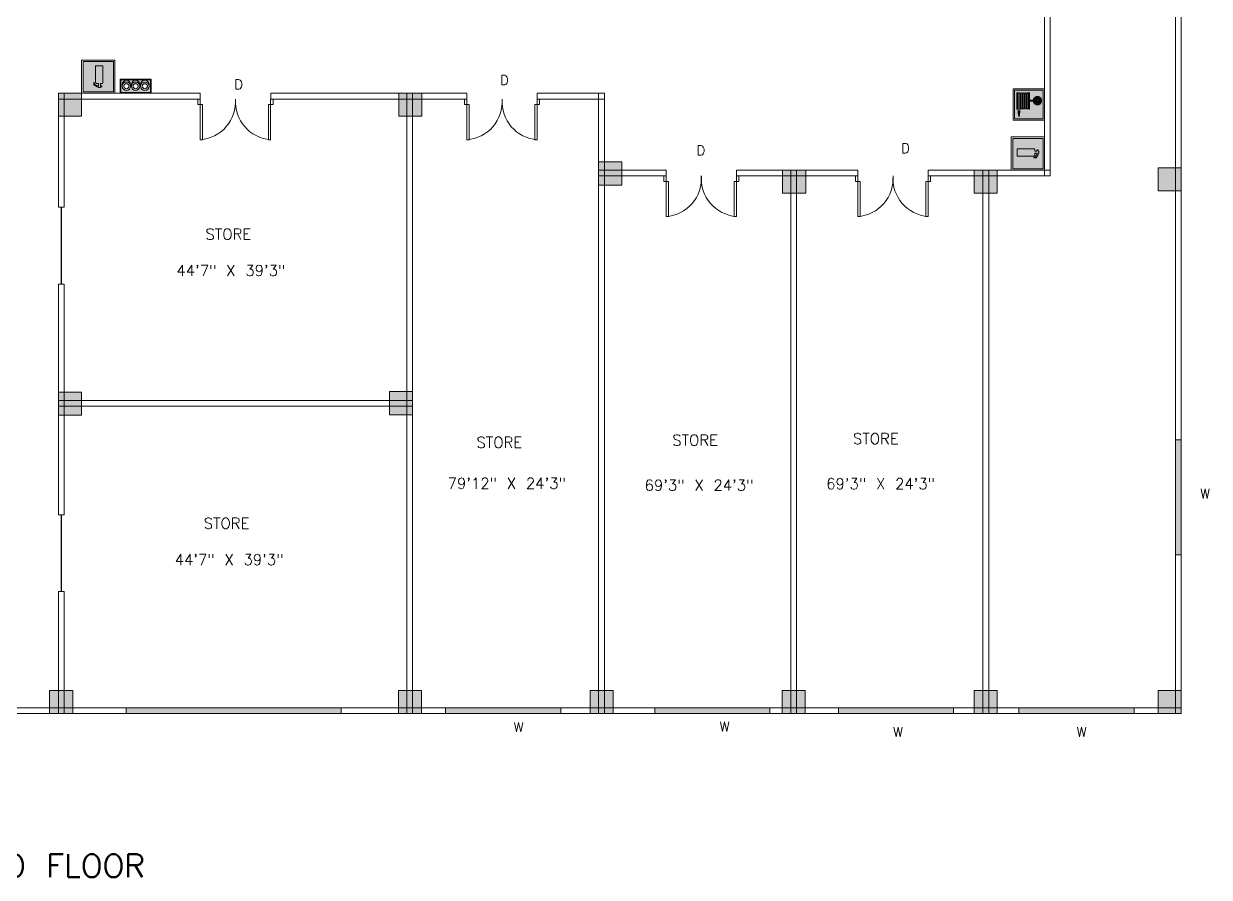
# Model space of a CAD drawing. Header units: inches. Extents: x 2447 to 25919, y 392 to 5548495.
# Drawn here: x 11091 to 12942, y 397 to 1731 of the extents above; entities that cross this region are included whole.
import ezdxf

# ---------------------------------------------------------------- set-up
doc = ezdxf.new("R2010")
doc.units = ezdxf.units.IN
doc.header["$LTSCALE"] = 0.019685
doc.header["$MEASUREMENT"] = 0
doc.layers.get('0').update_dxf_attribs({"lineweight": 18})
for name, color, linetype, lineweight in [('DOOR', 3, 'Continuous', 18), ('FIRE ESCAPE DOORS', 7, 'Continuous', 18), ('WALLS', 7, 'Continuous', 18), ('WINDOWS', 7, 'Continuous', 18)]:
    doc.layers.add(name, color=color, linetype=linetype, lineweight=lineweight)
doc.styles.get("Standard").update_dxf_attribs({"font": 'txt.shx', "height": 15})

# ---------------------------------------------------------------- blocks, each defined once
blk = doc.blocks.new('WINDOWS')
at = {"layer": 'WINDOWS'}
h = blk.add_hatch(color=4, dxfattribs=at)
h.dxf.hatch_style = 1
h.paths.add_polyline_path([(9, 90), (0, 90), (0, -90), (9, -90)])
blk.add_lwpolyline([(0, -90), (9, -90), (9, 90), (0, 90)], close=True, dxfattribs=at)
blk = doc.blocks.new('double doors')
at = {"layer": 'DOOR'}
for points in [[(-54.9, 8.6), (-51.3, 8.6), (-51.3, 63.6), (-54.9, 63.6)], [(54.9, 8.6), (51.3, 8.6), (51.3, 63.6), (54.9, 63.6)], [(-54.9, 8.6), (-58.6, 8.6), (-58.6, 0), (-54.9, 0)], [(54.9, 8.6), (58.6, 8.6), (58.6, 0), (54.9, 0)]]:
    blk.add_lwpolyline(points, close=True, dxfattribs=at)
for centre, start, end in [((-59.3, 4.3), 355.8288, 85.8288), ((59.3, 4.3), 94.1712, 184.1712)]:
    blk.add_arc(centre, 59.4, start, end, dxfattribs=at)
blk = doc.blocks.new('EXTINGUISHER')
at = {"true_color": 0xff0f0f}
h = blk.add_hatch(color=1, dxfattribs=at)
h.dxf.hatch_style = 1
h.paths.add_polyline_path([(21.2, 26.2), (-26.2, 26.2), (-26.2, -21.2), (21.2, -21.2)])
h.paths.add_polyline_path([(1.5, -14.5), (-9.9, -14.5), (-9.9, -8.2), (-9.9, 11.2), (-9.9, 11.5), (-9.9, 11.9), (-9.7, 12.2), (-9.7, 12.3), (-9.6, 12.5), (-9.3, 12.8), (-9, 12.9), (-8.8, 13), (-8.4, 13.2), (-8.1, 13.2), (-7.9, 13.2), (-5.9, 13.2), (-5.9, 16.6), (-6.8, 16.6), (-6.9, 16.6), (-7, 16.6), (-7.6, 16.7), (-8.1, 16.9), (-8.3, 17.2), (-8.4, 17.4), (-8.4, 17.6), (-8.4, 17.7), (-8.2, 18), (-8, 18.2), (-7.8, 18.4), (-7.2, 18.5), (-6.9, 18.5), (-5.9, 18.5), (-5.9, 19.4), (-2.8, 19.4), (-2.8, 18.5), (-1.1, 18.5), (4.2, 15.4), (4.2, 11.7), (3.1, 11.9), (3.1, 13.9), (-1.3, 16.6), (-2.8, 16.6), (-2.8, 13.2), (-0.6, 13.2), (-0.3, 13.2), (0, 13.1), (0.2, 13.1), (0.4, 13), (0.8, 12.8), (1, 12.6), (1.1, 12.5), (1.3, 12.1), (1.5, 11.7), (1.5, 11.2), (1.5, -8.2)], flags=16)
at = {"true_color": 0xe8e9e8}
h = blk.add_hatch(color=254, dxfattribs=at)
h.dxf.hatch_style = 1
h.paths.add_polyline_path([(1.5, 11.2), (1.5, 11.5), (1.4, 11.7), (1.4, 11.9), (1.4, 12), (1.3, 12.2), (1.2, 12.3), (1.1, 12.5), (1, 12.6), (0.9, 12.7), (0.7, 12.8), (0.5, 12.9), (0.4, 13), (0.2, 13.1), (0, 13.1), (-0.2, 13.2), (-0.4, 13.2), (-0.6, 13.2), (-2.8, 13.2), (-2.8, 16.6), (-1.3, 16.6), (3.1, 13.9), (3.1, 11.9), (4.2, 11.7), (4.2, 15.4), (-1.1, 18.5), (-2.8, 18.5), (-2.8, 19.4), (-5.9, 19.4), (-5.9, 18.5), (-6.9, 18.5), (-7.1, 18.5), (-7.1, 18.5), (-7.3, 18.5), (-7.6, 18.4), (-7.8, 18.3), (-8, 18.2), (-8.2, 18), (-8.3, 17.9), (-8.4, 17.8), (-8.4, 17.7), (-8.4, 17.6), (-8.4, 17.4), (-8.4, 17.4), (-8.4, 17.3), (-8.2, 17.1), (-8.2, 17), (-8.1, 17), (-8, 16.9), (-7.7, 16.8), (-7.5, 16.7), (-7.2, 16.6), (-6.9, 16.6), (-6.9, 16.6), (-6.8, 16.6), (-5.9, 16.6), (-5.9, 13.2), (-7.9, 13.2), (-8.1, 13.2), (-8.3, 13.2), (-8.5, 13.1), (-8.7, 13.1), (-8.9, 13), (-9, 12.9), (-9.2, 12.8), (-9.3, 12.7), (-9.5, 12.6), (-9.6, 12.5), (-9.7, 12.3), (-9.7, 12.2), (-9.8, 12), (-9.9, 11.9), (-9.9, 11.7), (-9.9, 11.5), (-9.9, 11.2), (-9.9, -8.2), (-9.9, -14.5), (1.5, -14.5), (1.5, -8.2)])
at = {"color": 18, "true_color": 0x000000}
for points in [[(23.4, 28.4), (-28.3, 28.4), (-28.3, -23.4), (23.4, -23.4)], [(21.2, 26.2), (-26.2, 26.2), (-26.2, -21.2), (21.2, -21.2), (21.2, 26.2)], [(-0.6, 13.2), (-2.8, 13.2), (-2.8, 16.6), (-1.3, 16.6), (3.1, 13.9), (3.1, 11.9), (4.2, 11.7), (4.2, 15.4), (-1.1, 18.5), (-2.8, 18.5), (-2.8, 19.4), (-5.9, 19.4), (-5.9, 18.5), (-6.9, 18.5), (-7.1, 18.5), (-7.1, 18.5), (-7.3, 18.5), (-7.6, 18.4), (-7.8, 18.3), (-8, 18.2), (-8.2, 18), (-8.3, 17.9), (-8.4, 17.8), (-8.4, 17.7), (-8.4, 17.6), (-8.4, 17.6), (-8.4, 17.4), (-8.4, 17.4), (-8.4, 17.3), (-8.3, 17.2), (-8.2, 17.1), (-8.2, 17), (-8.1, 17), (-8, 16.9), (-7.7, 16.8), (-7.5, 16.7), (-7.2, 16.6), (-6.9, 16.6), (-6.9, 16.6), (-6.8, 16.6), (-6.8, 16.6), (-5.9, 16.6), (-5.9, 13.2), (-7.9, 13.2), (-8.1, 13.2), (-8.3, 13.2), (-8.5, 13.1), (-8.7, 13.1), (-8.9, 13), (-9, 12.9), (-9.2, 12.8), (-9.3, 12.7), (-9.5, 12.6), (-9.6, 12.5), (-9.7, 12.3), (-9.7, 12.2), (-9.8, 12), (-9.9, 11.9), (-9.9, 11.7), (-9.9, 11.5), (-9.9, 11.2), (-9.9, -8.2), (-9.9, -14.5), (1.5, -14.5), (1.5, -8.2), (1.5, 11.2), (1.5, 11.5), (1.4, 11.7), (1.4, 11.9), (1.4, 12), (1.3, 12.2), (1.2, 12.3), (1.1, 12.5), (1, 12.6), (0.9, 12.7), (0.7, 12.8), (0.5, 12.9), (0.4, 13), (0.2, 13.1), (0, 13.1), (-0.2, 13.2), (-0.4, 13.2), (-0.6, 13.2)]]:
    blk.add_lwpolyline(points, close=True, dxfattribs=at)
blk = doc.blocks.new('Fire Hydrant')
at = {"true_color": 0xff0f0f}
h = blk.add_hatch(color=1, dxfattribs=at)
h.dxf.hatch_style = 1
h.paths.add_polyline_path([(22.4, 22.4), (-22.4, 22.4), (-22.4, -22.4), (22.4, -22.4)])
h.paths.add_polyline_path([(0.7, -7.3), (0.5, -7.3), (0.4, -7.4), (0.2, -7.5), (0.1, -7.5), (0.1, 18.6), (0.3, 18.5), (0.4, 18.5), (0.5, 18.4), (0.7, 18.3), (0.8, 18.2), (0.9, 18), (0.9, 17.7), (0.9, 6.7), (6.9, 6.7), (7, 7), (7, 7.3), (7.1, 7.6), (7.2, 7.9), (7.3, 8.2), (7.4, 8.5), (7.5, 8.7), (7.6, 9), (7.8, 9.2), (7.9, 9.5), (8.1, 9.7), (8.3, 9.9), (8.4, 10.2), (8.6, 10.4), (8.8, 10.6), (9, 10.8), (9.3, 11), (9.5, 11.2), (9.7, 11.3), (10, 11.5), (10.2, 11.6), (10.5, 11.8), (10.7, 11.9), (11, 12), (11.3, 12.1), (11.6, 12.2), (11.9, 12.3), (12.1, 12.3), (12.5, 12.4), (12.7, 12.4), (13.1, 12.4), (13.4, 12.4), (13.7, 12.4), (14, 12.4), (14.4, 12.3), (14.7, 12.3), (15, 12.2), (15.3, 12.1), (15.6, 12), (15.9, 11.9), (16.2, 11.8), (16.4, 11.6), (16.7, 11.5), (17, 11.3), (17.2, 11.1), (17.5, 10.9), (17.7, 10.7), (17.9, 10.5), (18.2, 10.3), (18.4, 10.1), (18.6, 9.8), (18.7, 9.6), (18.9, 9.3), (19.1, 9), (19.2, 8.8), (19.3, 8.5), (19.5, 8.2), (19.6, 7.9), (19.6, 7.6), (19.7, 7.3), (19.8, 6.9), (19.8, 6.6), (19.9, 6.3), (19.9, 5.9), (19.9, 5.6), (19.8, 5.3), (19.8, 5), (19.7, 4.6), (19.6, 4.3), (19.6, 4), (19.5, 3.7), (19.3, 3.4), (19.2, 3.1), (19.1, 2.8), (18.9, 2.6), (18.7, 2.3), (18.6, 2), (18.4, 1.8), (18.2, 1.6), (17.9, 1.3), (17.7, 1.1), (17.5, 0.9), (17.2, 0.7), (17, 0.5), (16.7, 0.4), (16.4, 0.2), (16.2, 0.1), (15.9, 0), (15.6, -0.2), (15.3, -0.3), (15, -0.4), (14.7, -0.4), (14.4, -0.5), (14, -0.5), (13.7, -0.5), (13.4, -0.6), (13.1, -0.5), (12.8, -0.5), (12.5, -0.5), (12.2, -0.5), (11.9, -0.4), (11.6, -0.3), (11.3, -0.2), (11.1, -0.1), (10.8, 0), (10.5, 0.1), (10.3, 0.2), (10, 0.4), (9.8, 0.5), (9.5, 0.7), (9.3, 0.8), (9.1, 1), (8.9, 1.2), (8.7, 1.4), (8.5, 1.6), (8.3, 1.8), (8.1, 2.1), (8, 2.3), (7.8, 2.5), (7.7, 2.8), (7.5, 3), (7.4, 3.3), (7.3, 3.6), (7.2, 3.8), (7.1, 4.1), (7, 4.4), (7, 4.7), (6.9, 5), (0.9, 5), (0.9, -6.7), (0.9, -6.9), (0.8, -7.1)], flags=16)
h.paths.add_polyline_path([(-1.5, -6.6), (-1.7, -6.7), (-1.8, -6.8), (-2, -6.9), (-2.7, -6.9), (-2.9, -6.8), (-3, -6.7), (-3.1, -6.6), (-3.2, -6.5), (-3.3, -6.4), (-3.3, -6.2), (-3.3, -6.1), (-3.3, 17.1), (-3.3, 17.3), (-3.3, 17.4), (-3.2, 17.6), (-3.1, 17.7), (-3, 17.8), (-2.7, 17.9), (-2, 17.9), (-1.8, 17.8), (-1.7, 17.8), (-1.5, 17.7), (-1.4, 17.5), (-1.3, 17.3), (-1.3, 17.1), (-1.3, -6.1), (-1.3, -6.3), (-1.4, -6.5)], flags=16)
h.paths.add_polyline_path([(-4.8, -6.6), (-4.9, -6.7), (-5, -6.8), (-5.3, -6.9), (-5.9, -6.9), (-6.1, -6.8), (-6.3, -6.7), (-6.4, -6.6), (-6.5, -6.4), (-6.6, -6.2), (-6.6, -6.1), (-6.6, 17.1), (-6.6, 17.4), (-6.5, 17.6), (-6.4, 17.7), (-6.3, 17.8), (-6.1, 17.8), (-5.9, 17.9), (-5.3, 17.9), (-5, 17.8), (-4.8, 17.7), (-4.7, 17.6), (-4.6, 17.4), (-4.6, 17.1), (-4.6, -6.1), (-4.6, -6.3), (-4.7, -6.5)], flags=16)
h.paths.add_polyline_path([(11.8, 0.7), (11.4, 0.8), (11, 1), (10.7, 1.2), (10.3, 1.4), (9.9, 1.7), (9.6, 2), (9.3, 2.3), (9, 2.6), (8.8, 2.9), (8.6, 3.3), (8.4, 3.7), (8.2, 4.1), (8.1, 4.5), (8, 5), (12.7, 5), (12.7, 0.5), (12.3, 0.6)], flags=0)
h.paths.add_polyline_path([(14.1, 0.5), (14.1, 5), (18.7, 5), (18.6, 4.5), (18.5, 4.1), (18.3, 3.7), (18.2, 3.3), (17.9, 3), (17.7, 2.6), (17.4, 2.3), (17.1, 2), (16.8, 1.7), (16.5, 1.5), (16.1, 1.2), (15.8, 1), (15.4, 0.9), (15, 0.7), (14.5, 0.6)], flags=0)
h.paths.add_polyline_path([(-7.9, -6.5), (-8, -6.6), (-8.1, -6.7), (-8.3, -6.8), (-8.5, -6.9), (-9.2, -6.9), (-9.4, -6.8), (-9.5, -6.7), (-9.6, -6.6), (-9.7, -6.5), (-9.8, -6.4), (-9.8, -6.2), (-9.8, -6.1), (-9.8, 17.1), (-9.8, 17.3), (-9.8, 17.4), (-9.7, 17.6), (-9.6, 17.7), (-9.5, 17.8), (-9.2, 17.9), (-8.5, 17.9), (-8.3, 17.8), (-8.1, 17.8), (-8, 17.7), (-7.9, 17.5), (-7.8, 17.3), (-7.8, 17.1), (-7.8, -6.1), (-7.8, -6.3)], flags=16)
h.paths.add_polyline_path([(-11.2, -6.5), (-11.3, -6.6), (-11.4, -6.7), (-11.5, -6.8), (-11.8, -6.9), (-12.4, -6.9), (-12.6, -6.8), (-12.8, -6.7), (-12.9, -6.6), (-13, -6.4), (-13.1, -6.2), (-13.1, -6.1), (-13.1, 17.1), (-13.1, 17.4), (-13, 17.6), (-12.9, 17.7), (-12.8, 17.8), (-12.6, 17.8), (-12.4, 17.9), (-11.8, 17.9), (-11.5, 17.8), (-11.3, 17.7), (-11.2, 17.6), (-11.1, 17.4), (-11.1, 17.1), (-11.1, -6.1), (-11.1, -6.3)], flags=16)
h.paths.add_polyline_path([(-14.3, -13), (-14.4, -13.9), (-14.6, -14.8), (-14.7, -15.8), (-14.8, -16.8), (-14.9, -17.7), (-15.1, -18.4), (-15.1, -18.7), (-15.2, -18.9), (-15.3, -19), (-15.4, -19.1), (-15.5, -19), (-15.6, -18.9), (-15.7, -18.7), (-15.8, -18.4), (-15.9, -17.7), (-16.1, -16.8), (-16.3, -15.8), (-16.4, -14.8), (-16.6, -13.9), (-16.8, -13)], flags=16)
h.paths.add_polyline_path([(-14.3, -12.4), (-16.8, -12.4), (-16.8, -11.6), (-14.3, -11.6)], flags=16)
h.paths.add_polyline_path([(-14.3, -11.1), (-16.7, -11.1), (-16.7, 17.1), (-16.6, 17.4), (-16.5, 17.5), (-16.5, 17.7), (-16.3, 17.8), (-16.2, 17.8), (-16, 17.9), (-15.9, 17.9), (-15.1, 17.9), (-14.9, 17.9), (-14.8, 17.8), (-14.6, 17.8), (-14.4, 17.6), (-14.3, 17.4), (-14.3, 17.1)], flags=16)
h.paths.add_polyline_path([(8, 6.7), (8, 7.2), (8.2, 7.6), (8.3, 8), (8.5, 8.4), (8.7, 8.8), (9, 9.2), (9.3, 9.5), (9.6, 9.8), (9.9, 10.1), (10.2, 10.4), (10.6, 10.6), (11, 10.8), (11.4, 11), (11.8, 11.2), (12.3, 11.3), (12.7, 11.3), (12.7, 6.7)], flags=0)
h.paths.add_polyline_path([(14.1, 6.7), (14.1, 11.3), (14.6, 11.3), (15, 11.1), (15.4, 11), (15.8, 10.8), (16.2, 10.6), (16.5, 10.4), (16.9, 10.1), (17.2, 9.8), (17.5, 9.5), (17.8, 9.2), (18, 8.8), (18.2, 8.4), (18.4, 8), (18.6, 7.6), (18.7, 7.2), (18.7, 6.7)], flags=0)
h.paths.add_polyline_path([(-18.3, -7.4), (-18.5, -7.3), (-18.6, -7.3), (-18.7, -7.1), (-18.8, -6.9), (-18.8, -6.7), (-18.8, 17.7), (-18.8, 18), (-18.7, 18.2), (-18.6, 18.3), (-18.5, 18.4), (-18.3, 18.5), (-18.2, 18.5), (-18, 18.6), (-18, -7.5), (-18.2, -7.5)], flags=16)
at = {"true_color": 0xe8e9e8}
h = blk.add_hatch(color=254, dxfattribs=at)
h.dxf.hatch_style = 1
h.paths.add_polyline_path([(-18, 18.6), (-18, 18.6), (-18.2, 18.5), (-18.3, 18.5), (-18.5, 18.4), (-18.6, 18.3), (-18.7, 18.2), (-18.7, 18), (-18.8, 17.9), (-18.8, 17.7), (-18.8, -6.7), (-18.8, -6.8), (-18.7, -7), (-18.7, -7.1), (-18.6, -7.3), (-18.5, -7.3), (-18.3, -7.4), (-18.2, -7.5), (-18, -7.5), (-18, -7.5)])
h.paths.add_polyline_path([(-14.3, 17.1), (-14.3, 17.2), (-14.3, 17.4), (-14.4, 17.5), (-14.5, 17.7), (-14.6, 17.8), (-14.8, 17.8), (-14.9, 17.9), (-15.1, 17.9), (-15.9, 17.9), (-16, 17.9), (-16.2, 17.8), (-16.3, 17.8), (-16.5, 17.7), (-16.5, 17.5), (-16.6, 17.4), (-16.7, 17.2), (-16.7, 17.1), (-16.7, -11.1), (-14.3, -11.1)])
h.paths.add_polyline_path([(-14.3, -11.6), (-16.8, -11.6), (-16.8, -12.4), (-14.3, -12.4)])
h.paths.add_polyline_path([(-14.4, -13.9), (-14.3, -13), (-16.8, -13), (-16.6, -13.9), (-16.4, -14.8), (-16.3, -15.8), (-16.1, -16.8), (-15.9, -17.7), (-15.8, -18.4), (-15.7, -18.7), (-15.6, -18.9), (-15.5, -19), (-15.5, -19), (-15.4, -19), (-15.4, -19.1), (-15.4, -19), (-15.3, -19), (-15.3, -19), (-15.2, -18.9), (-15.1, -18.7), (-15.1, -18.4), (-14.9, -17.7), (-14.8, -16.8), (-14.7, -15.8), (-14.6, -14.8)])
h.paths.add_polyline_path([(-11.1, 17.3), (-11.1, 17.4), (-11.3, 17.7), (-11.4, 17.8), (-11.5, 17.8), (-11.7, 17.9), (-11.8, 17.9), (-12.3, 17.9), (-12.5, 17.9), (-12.6, 17.8), (-12.8, 17.8), (-12.9, 17.7), (-13, 17.6), (-13, 17.4), (-13.1, 17.3), (-13.1, 17.1), (-13.1, -6.1), (-13.1, -6.2), (-13, -6.4), (-13, -6.5), (-12.9, -6.6), (-12.8, -6.7), (-12.6, -6.8), (-12.5, -6.8), (-12.3, -6.9), (-11.8, -6.9), (-11.7, -6.8), (-11.5, -6.8), (-11.3, -6.6), (-11.1, -6.4), (-11.1, -6.2), (-11.1, -6.1)])
h.paths.add_polyline_path([(-7.8, 17.1), (-7.8, 17.3), (-7.9, 17.4), (-7.9, 17.6), (-8, 17.7), (-8.1, 17.8), (-8.3, 17.8), (-8.4, 17.9), (-8.6, 17.9), (-9.1, 17.9), (-9.2, 17.9), (-9.4, 17.8), (-9.5, 17.8), (-9.6, 17.7), (-9.7, 17.6), (-9.8, 17.4), (-9.8, 17.3), (-9.8, 17.1), (-9.8, -6.1), (-9.8, -6.2), (-9.8, -6.4), (-9.7, -6.5), (-9.6, -6.6), (-9.5, -6.7), (-9.4, -6.8), (-9.2, -6.8), (-9.1, -6.9), (-8.6, -6.9), (-8.4, -6.8), (-8.3, -6.8), (-8.1, -6.7), (-8, -6.6), (-7.9, -6.5), (-7.9, -6.4), (-7.8, -6.2), (-7.8, -6.1)])
h.paths.add_polyline_path([(-4.6, 17.1), (-4.6, 17.3), (-4.6, 17.4), (-4.7, 17.6), (-4.8, 17.7), (-4.9, 17.8), (-5, 17.8), (-5.2, 17.9), (-5.3, 17.9), (-5.9, 17.9), (-6, 17.9), (-6.1, 17.8), (-6.3, 17.8), (-6.4, 17.7), (-6.5, 17.6), (-6.5, 17.4), (-6.6, 17.3), (-6.6, 17.1), (-6.6, -6.1), (-6.6, -6.2), (-6.5, -6.4), (-6.5, -6.5), (-6.4, -6.6), (-6.3, -6.7), (-6.1, -6.8), (-6, -6.8), (-5.9, -6.9), (-5.3, -6.9), (-5.2, -6.8), (-5, -6.8), (-4.9, -6.7), (-4.8, -6.6), (-4.7, -6.5), (-4.6, -6.4), (-4.6, -6.2), (-4.6, -6.1)])
h.paths.add_polyline_path([(-1.3, 17.1), (-1.3, 17.3), (-1.4, 17.4), (-1.4, 17.6), (-1.5, 17.7), (-1.7, 17.8), (-1.8, 17.8), (-1.9, 17.9), (-2.1, 17.9), (-2.6, 17.9), (-2.7, 17.9), (-2.9, 17.8), (-3, 17.8), (-3.1, 17.7), (-3.2, 17.6), (-3.3, 17.4), (-3.3, 17.3), (-3.3, 17.1), (-3.3, -6.1), (-3.3, -6.2), (-3.3, -6.4), (-3.2, -6.5), (-3.1, -6.6), (-3, -6.7), (-2.9, -6.8), (-2.7, -6.8), (-2.6, -6.9), (-2.1, -6.9), (-1.9, -6.8), (-1.8, -6.8), (-1.7, -6.7), (-1.5, -6.6), (-1.4, -6.5), (-1.4, -6.4), (-1.3, -6.2), (-1.3, -6.1)])
h.paths.add_polyline_path([(19.9, 5.9), (19.9, 6.3), (19.8, 6.6), (19.8, 6.9), (19.7, 7.3), (19.6, 7.6), (19.6, 7.9), (19.5, 8.2), (19.3, 8.5), (19.2, 8.8), (19.1, 9), (18.9, 9.3), (18.7, 9.6), (18.6, 9.8), (18.4, 10.1), (18.2, 10.3), (17.9, 10.5), (17.7, 10.7), (17.5, 10.9), (17.2, 11.1), (17, 11.3), (16.7, 11.5), (16.4, 11.6), (16.2, 11.8), (15.9, 11.9), (15.6, 12), (15.3, 12.1), (15, 12.2), (14.7, 12.3), (14.4, 12.3), (14, 12.4), (13.7, 12.4), (13.4, 12.4), (13.1, 12.4), (12.7, 12.4), (12.5, 12.4), (12.1, 12.3), (11.9, 12.3), (11.6, 12.2), (11.3, 12.1), (11, 12), (10.7, 11.9), (10.5, 11.8), (10.2, 11.6), (10, 11.5), (9.7, 11.3), (9.5, 11.2), (9.3, 11), (9, 10.8), (8.8, 10.6), (8.6, 10.4), (8.4, 10.2), (8.3, 9.9), (8.1, 9.7), (7.9, 9.5), (7.8, 9.2), (7.6, 9), (7.5, 8.7), (7.4, 8.5), (7.3, 8.2), (7.2, 7.9), (7.1, 7.6), (7, 7.3), (7, 7), (6.9, 6.7), (0.9, 6.7), (0.9, 17.7), (0.9, 17.9), (0.8, 18), (0.8, 18.2), (0.7, 18.3), (0.5, 18.4), (0.4, 18.5), (0.3, 18.5), (0.1, 18.6), (0.1, 18.6), (0.1, -7.5), (0.1, -7.5), (0.3, -7.5), (0.4, -7.4), (0.5, -7.3), (0.7, -7.3), (0.8, -7.1), (0.8, -7), (0.9, -6.8), (0.9, -6.7), (0.9, 5), (6.9, 5), (7, 4.7), (7, 4.4), (7.1, 4.1), (7.2, 3.8), (7.3, 3.6), (7.4, 3.3), (7.5, 3), (7.7, 2.8), (7.8, 2.5), (8, 2.3), (8.1, 2.1), (8.3, 1.8), (8.5, 1.6), (8.7, 1.4), (8.9, 1.2), (9.1, 1), (9.3, 0.8), (9.5, 0.7), (9.8, 0.5), (10, 0.4), (10.3, 0.2), (10.5, 0.1), (10.8, 0), (11.1, -0.1), (11.3, -0.2), (11.6, -0.3), (11.9, -0.4), (12.2, -0.5), (12.5, -0.5), (12.8, -0.5), (13.1, -0.5), (13.4, -0.6), (13.7, -0.5), (14, -0.5), (14.4, -0.5), (14.7, -0.4), (15, -0.4), (15.3, -0.3), (15.6, -0.2), (15.9, 0), (16.2, 0.1), (16.4, 0.2), (16.7, 0.4), (17, 0.5), (17.2, 0.7), (17.5, 0.9), (17.7, 1.1), (17.9, 1.3), (18.2, 1.6), (18.4, 1.8), (18.6, 2), (18.7, 2.3), (18.9, 2.6), (19.1, 2.8), (19.2, 3.1), (19.3, 3.4), (19.5, 3.7), (19.6, 4), (19.6, 4.3), (19.7, 4.6), (19.8, 5), (19.8, 5.3), (19.9, 5.6)])
h.paths.add_polyline_path([(8, 5), (12.7, 5), (12.7, 0.5), (12.3, 0.6), (11.8, 0.7), (11.4, 0.8), (11, 1), (10.7, 1.2), (10.3, 1.4), (9.9, 1.7), (9.6, 2), (9.3, 2.3), (9, 2.6), (8.8, 2.9), (8.6, 3.3), (8.4, 3.7), (8.2, 4.1), (8.1, 4.5)], flags=16)
h.paths.add_polyline_path([(8, 6.7), (8, 7.2), (8.2, 7.6), (8.3, 8), (8.5, 8.4), (8.7, 8.8), (9, 9.2), (9.3, 9.5), (9.6, 9.8), (9.9, 10.1), (10.2, 10.4), (10.6, 10.6), (11, 10.8), (11.4, 11), (11.8, 11.2), (12.3, 11.3), (12.7, 11.3), (12.7, 6.7)], flags=16)
h.paths.add_polyline_path([(14.1, 5), (18.7, 5), (18.6, 4.5), (18.5, 4.1), (18.3, 3.7), (18.2, 3.3), (17.9, 3), (17.7, 2.6), (17.4, 2.3), (17.1, 2), (16.8, 1.7), (16.5, 1.5), (16.1, 1.2), (15.8, 1), (15.4, 0.9), (15, 0.7), (14.5, 0.6), (14.1, 0.5)], flags=16)
h.paths.add_polyline_path([(14.1, 6.7), (14.1, 11.3), (14.6, 11.3), (15, 11.1), (15.4, 11), (15.8, 10.8), (16.2, 10.6), (16.5, 10.4), (16.9, 10.1), (17.2, 9.8), (17.5, 9.5), (17.8, 9.2), (18, 8.8), (18.2, 8.4), (18.4, 8), (18.6, 7.6), (18.7, 7.2), (18.7, 6.7)], flags=16)
at = {"true_color": 0xff0f0f}
h = blk.add_hatch(color=1, dxfattribs=at)
h.dxf.hatch_style = 1
h.paths.add_polyline_path([(12.7, 5), (8, 5), (8.1, 4.5), (8.2, 4.1), (8.4, 3.7), (8.6, 3.3), (8.8, 2.9), (9, 2.6), (9.3, 2.3), (9.6, 2), (9.9, 1.7), (10.3, 1.4), (10.7, 1.2), (11, 1), (11.4, 0.8), (11.8, 0.7), (12.3, 0.6), (12.7, 0.5)])
h.paths.add_polyline_path([(12.7, 11.3), (12.3, 11.3), (11.8, 11.2), (11.4, 11), (11, 10.8), (10.6, 10.6), (10.2, 10.4), (9.9, 10.1), (9.6, 9.8), (9.3, 9.5), (9, 9.2), (8.7, 8.8), (8.5, 8.4), (8.3, 8), (8.2, 7.6), (8, 7.2), (8, 6.7), (12.7, 6.7)])
h.paths.add_polyline_path([(18, 8.8), (17.8, 9.2), (17.5, 9.5), (17.2, 9.8), (16.9, 10.1), (16.5, 10.4), (16.2, 10.6), (15.8, 10.8), (15.4, 11), (15, 11.1), (14.6, 11.3), (14.1, 11.3), (14.1, 6.7), (18.7, 6.7), (18.7, 7.2), (18.6, 7.6), (18.4, 8), (18.2, 8.4)])
h.paths.add_polyline_path([(18.2, 3.3), (18.3, 3.7), (18.5, 4.1), (18.6, 4.5), (18.7, 5), (14.1, 5), (14.1, 0.5), (14.5, 0.6), (15, 0.7), (15.4, 0.9), (15.8, 1), (16.1, 1.2), (16.5, 1.5), (16.8, 1.7), (17.1, 2), (17.4, 2.3), (17.7, 2.6), (17.9, 3)])
at = {"color": 18, "true_color": 0x000000}
for points in [[(-24.4, 24.3), (24.4, 24.3), (24.4, -24.4), (-24.4, -24.4)], [(-22.4, 22.4), (22.4, 22.4), (22.4, -22.4), (-22.4, -22.4), (-22.4, 22.4)], [(-18, 18.6), (-18, 18.6), (-18, -7.5), (-18, -7.5), (-18.2, -7.5), (-18.3, -7.4), (-18.5, -7.3), (-18.6, -7.3), (-18.7, -7.1), (-18.7, -7), (-18.8, -6.8), (-18.8, -6.7), (-18.8, 17.7), (-18.8, 17.9), (-18.7, 18), (-18.7, 18.2), (-18.6, 18.3), (-18.5, 18.4), (-18.3, 18.5), (-18.2, 18.5), (-18, 18.6)], [(0.1, 18.6), (0.1, 18.6), (0.1, -7.5), (0.1, -7.5), (0.3, -7.5), (0.4, -7.4), (0.5, -7.3), (0.7, -7.3), (0.8, -7.1), (0.8, -7), (0.9, -6.8), (0.9, -6.7), (0.9, 5), (6.9, 5), (7, 4.7), (7, 4.4), (7.1, 4.1), (7.2, 3.8), (7.3, 3.6), (7.4, 3.3), (7.5, 3), (7.7, 2.8), (7.8, 2.5), (8, 2.3), (8.1, 2.1), (8.3, 1.8), (8.5, 1.6), (8.7, 1.4), (8.9, 1.2), (9.1, 1), (9.3, 0.8), (9.5, 0.7), (9.8, 0.5), (10, 0.4), (10.3, 0.2), (10.5, 0.1), (10.8, 0), (11.1, -0.1), (11.3, -0.2), (11.6, -0.3), (11.9, -0.4), (12.2, -0.5), (12.5, -0.5), (12.8, -0.5), (13.1, -0.5), (13.4, -0.6), (13.7, -0.5), (14, -0.5), (14.4, -0.5), (14.7, -0.4), (15, -0.4), (15.3, -0.3), (15.6, -0.2), (15.9, 0), (16.2, 0.1), (16.4, 0.2), (16.7, 0.4), (17, 0.5), (17.2, 0.7), (17.5, 0.9), (17.7, 1.1), (17.9, 1.3), (18.2, 1.6), (18.4, 1.8), (18.6, 2), (18.7, 2.3), (18.9, 2.6), (19.1, 2.8), (19.2, 3.1), (19.3, 3.4), (19.5, 3.7), (19.6, 4), (19.6, 4.3), (19.7, 4.6), (19.8, 5), (19.8, 5.3), (19.9, 5.6), (19.9, 5.9), (19.9, 6.3), (19.8, 6.6), (19.8, 6.9), (19.7, 7.3), (19.6, 7.6), (19.6, 7.9), (19.5, 8.2), (19.3, 8.5), (19.2, 8.8), (19.1, 9), (18.9, 9.3), (18.7, 9.6), (18.6, 9.8), (18.4, 10.1), (18.2, 10.3), (17.9, 10.5), (17.7, 10.7), (17.5, 10.9), (17.2, 11.1), (17, 11.3), (16.7, 11.5), (16.4, 11.6), (16.2, 11.8), (15.9, 11.9), (15.6, 12), (15.3, 12.1), (15, 12.2), (14.7, 12.3), (14.4, 12.3), (14, 12.4), (13.7, 12.4), (13.4, 12.4), (13.1, 12.4), (12.7, 12.4), (12.5, 12.4), (12.1, 12.3), (11.9, 12.3), (11.6, 12.2), (11.3, 12.1), (11, 12), (10.7, 11.9), (10.5, 11.8), (10.2, 11.6), (10, 11.5), (9.7, 11.3), (9.5, 11.2), (9.3, 11), (9, 10.8), (8.8, 10.6), (8.6, 10.4), (8.4, 10.2), (8.3, 9.9), (8.1, 9.7), (7.9, 9.5), (7.8, 9.2), (7.6, 9), (7.5, 8.7), (7.4, 8.5), (7.3, 8.2), (7.2, 7.9), (7.1, 7.6), (7, 7.3), (7, 7), (6.9, 6.7), (0.9, 6.7), (0.9, 17.7), (0.9, 17.9), (0.8, 18), (0.8, 18.2), (0.7, 18.3), (0.5, 18.4), (0.4, 18.5), (0.3, 18.5), (0.1, 18.6)], [(-15.9, 17.9), (-15.1, 17.9), (-14.9, 17.9), (-14.8, 17.8), (-14.6, 17.8), (-14.5, 17.7), (-14.4, 17.5), (-14.3, 17.4), (-14.3, 17.2), (-14.3, 17.1), (-14.3, -11.1), (-16.7, -11.1), (-16.7, 17.1), (-16.7, 17.2), (-16.6, 17.4), (-16.5, 17.5), (-16.5, 17.7), (-16.3, 17.8), (-16.2, 17.8), (-16, 17.9), (-15.9, 17.9)], [(-12.3, 17.9), (-11.8, 17.9), (-11.7, 17.9), (-11.5, 17.8), (-11.4, 17.8), (-11.3, 17.7), (-11.2, 17.6), (-11.1, 17.4), (-11.1, 17.3), (-11.1, 17.1), (-11.1, -6.1), (-11.1, -6.2), (-11.1, -6.4), (-11.2, -6.5), (-11.3, -6.6), (-11.4, -6.7), (-11.5, -6.8), (-11.7, -6.8), (-11.8, -6.9), (-12.3, -6.9), (-12.5, -6.8), (-12.6, -6.8), (-12.8, -6.7), (-12.9, -6.6), (-13, -6.5), (-13, -6.4), (-13.1, -6.2), (-13.1, -6.1), (-13.1, 17.1), (-13.1, 17.3), (-13, 17.4), (-13, 17.6), (-12.9, 17.7), (-12.8, 17.8), (-12.6, 17.8), (-12.5, 17.9), (-12.3, 17.9)], [(-9.1, 17.9), (-8.6, 17.9), (-8.4, 17.9), (-8.3, 17.8), (-8.1, 17.8), (-8, 17.7), (-7.9, 17.6), (-7.9, 17.4), (-7.8, 17.3), (-7.8, 17.1), (-7.8, -6.1), (-7.8, -6.2), (-7.9, -6.4), (-7.9, -6.5), (-8, -6.6), (-8.1, -6.7), (-8.3, -6.8), (-8.4, -6.8), (-8.6, -6.9), (-9.1, -6.9), (-9.2, -6.8), (-9.4, -6.8), (-9.5, -6.7), (-9.6, -6.6), (-9.7, -6.5), (-9.8, -6.4), (-9.8, -6.2), (-9.8, -6.1), (-9.8, 17.1), (-9.8, 17.3), (-9.8, 17.4), (-9.7, 17.6), (-9.6, 17.7), (-9.5, 17.8), (-9.4, 17.8), (-9.2, 17.9), (-9.1, 17.9)], [(-5.9, 17.9), (-5.3, 17.9), (-5.2, 17.9), (-5, 17.8), (-4.9, 17.8), (-4.8, 17.7), (-4.7, 17.6), (-4.6, 17.4), (-4.6, 17.3), (-4.6, 17.1), (-4.6, -6.1), (-4.6, -6.2), (-4.6, -6.4), (-4.7, -6.5), (-4.8, -6.6), (-4.9, -6.7), (-5, -6.8), (-5.2, -6.8), (-5.3, -6.9), (-5.9, -6.9), (-6, -6.8), (-6.1, -6.8), (-6.3, -6.7), (-6.4, -6.6), (-6.5, -6.5), (-6.5, -6.4), (-6.6, -6.2), (-6.6, -6.1), (-6.6, 17.1), (-6.6, 17.3), (-6.5, 17.4), (-6.5, 17.6), (-6.4, 17.7), (-6.3, 17.8), (-6.1, 17.8), (-6, 17.9), (-5.9, 17.9)], [(-2.6, 17.9), (-2.1, 17.9), (-1.9, 17.9), (-1.8, 17.8), (-1.7, 17.8), (-1.5, 17.7), (-1.4, 17.6), (-1.4, 17.4), (-1.3, 17.3), (-1.3, 17.1), (-1.3, -6.1), (-1.3, -6.2), (-1.4, -6.4), (-1.4, -6.5), (-1.5, -6.6), (-1.7, -6.7), (-1.8, -6.8), (-1.9, -6.8), (-2.1, -6.9), (-2.6, -6.9), (-2.7, -6.8), (-2.9, -6.8), (-3, -6.7), (-3.1, -6.6), (-3.2, -6.5), (-3.3, -6.4), (-3.3, -6.2), (-3.3, -6.1), (-3.3, 17.1), (-3.3, 17.3), (-3.3, 17.4), (-3.2, 17.6), (-3.1, 17.7), (-3, 17.8), (-2.9, 17.8), (-2.7, 17.9), (-2.6, 17.9)], [(8, 6.7), (12.7, 6.7), (12.7, 11.3), (12.3, 11.3), (11.8, 11.2), (11.4, 11), (11, 10.8), (10.6, 10.6), (10.2, 10.4), (9.9, 10.1), (9.6, 9.8), (9.3, 9.5), (9, 9.2), (8.7, 8.8), (8.5, 8.4), (8.3, 8), (8.2, 7.6), (8, 7.2), (8, 6.7)], [(12.7, 0.5), (12.7, 5), (8, 5), (8.1, 4.5), (8.2, 4.1), (8.4, 3.7), (8.6, 3.3), (8.8, 2.9), (9, 2.6), (9.3, 2.3), (9.6, 2), (9.9, 1.7), (10.3, 1.4), (10.7, 1.2), (11, 1), (11.4, 0.8), (11.8, 0.7), (12.3, 0.6), (12.7, 0.5)], [(14.1, 11.3), (14.1, 6.7), (18.7, 6.7), (18.7, 7.2), (18.6, 7.6), (18.4, 8), (18.2, 8.4), (18, 8.8), (17.8, 9.2), (17.5, 9.5), (17.2, 9.8), (16.9, 10.1), (16.5, 10.4), (16.2, 10.6), (15.8, 10.8), (15.4, 11), (15, 11.1), (14.6, 11.3), (14.1, 11.3)], [(18.7, 5), (14.1, 5), (14.1, 0.5), (14.5, 0.6), (15, 0.7), (15.4, 0.9), (15.8, 1), (16.1, 1.2), (16.5, 1.5), (16.8, 1.7), (17.1, 2), (17.4, 2.3), (17.7, 2.6), (17.9, 3), (18.2, 3.3), (18.3, 3.7), (18.5, 4.1), (18.6, 4.5), (18.7, 5)], [(-16.8, -11.6), (-14.3, -11.6), (-14.3, -12.4), (-16.8, -12.4), (-16.8, -11.6)], [(-16.8, -13), (-14.3, -13), (-14.4, -13.9), (-14.6, -14.8), (-14.7, -15.8), (-14.8, -16.8), (-14.9, -17.7), (-15.1, -18.4), (-15.1, -18.7), (-15.2, -18.9), (-15.3, -19), (-15.3, -19), (-15.4, -19), (-15.4, -19.1), (-15.4, -19), (-15.5, -19), (-15.5, -19), (-15.6, -18.9), (-15.7, -18.7), (-15.8, -18.4), (-15.9, -17.7), (-16.1, -16.8), (-16.3, -15.8), (-16.4, -14.8), (-16.6, -13.9), (-16.8, -13)]]:
    blk.add_lwpolyline(points, close=True, dxfattribs=at)
blk = doc.blocks.new('Fire Buckets')
at = {"color": 18, "true_color": 0x000000}
for points in [[(2.12, 6.11), (1.62, 6.11, -1), (1.62, 8.61), (2.12, 8.61)], [(2.12, 3.36), (1.62, 3.36, -1), (1.62, 5.86), (2.12, 5.86)], [(2.12, 0.61), (1.62, 0.61, -1), (1.62, 3.11), (2.12, 3.11)]]:
    blk.add_lwpolyline(points, format="xyb", dxfattribs=at)
for centre, radius in [((2.12, 7.36), 0.75), ((2.12, 4.61), 1.25), ((2.12, 4.61), 0.75), ((2.12, 1.86), 1.25), ((2.12, 1.86), 0.75)]:
    blk.add_circle(centre, radius, dxfattribs=at)
blk = doc.blocks.new('fire bucket sand')
at = {"true_color": 0xff0f0f}
h = blk.add_hatch(color=1, dxfattribs=at)
h.dxf.hatch_style = 1
h.paths.add_polyline_path([(9.9, 23), (-9.9, 23), (-9.9, -23), (9.9, -23)])
h.paths.add_polyline_path([(6.5, 0, -0.414214), (0, -6.5), (-2.6, -6.5, -1), (-2.6, 6.5), (0, 6.5, -0.414353)], flags=16)
h.paths.add_polyline_path([(0, 7.8), (-2.6, 7.8, -1), (-2.6, 20.9), (0, 20.9, -0.414353), (6.5, 14.4, -0.414214)], flags=16)
h.paths.add_polyline_path([(3.9, 0, -1), (-3.9, 0, -1)], flags=0)
h.paths.add_polyline_path([(-3.9, 14.4, -1), (3.9, 14.4, -1)], flags=0)
h.paths.add_polyline_path([(6.5, -14.4, -0.414214), (0, -20.9), (-2.6, -20.9, -1), (-2.6, -7.8), (0, -7.8, -0.414353)], flags=16)
h.paths.add_polyline_path([(3.9, -14.4, -1), (-3.9, -14.4, -1)], flags=0)
at = {"true_color": 0xe8e9e8}
h = blk.add_hatch(color=254, dxfattribs=at)
h.dxf.hatch_style = 1
h.paths.add_polyline_path([(-6.5, 14.4, -0.414074), (0, 20.9), (-2.6, 20.9, 1), (-2.6, 7.8), (0, 7.8, -0.414214)])
h.paths.add_polyline_path([(6.5, 14.4, 1), (-6.5, 14.4, 0.414214), (0, 7.8, 0.414214)])
h.paths.add_polyline_path([(-3.9, 14.4, -1), (3.9, 14.4, -1)], flags=0)
h.paths.add_polyline_path([(3.9, 14.4, 1), (-3.9, 14.4, 1)], flags=16)
h.paths.add_polyline_path([(-6.5, 0, -0.414074), (0, 6.5), (-2.6, 6.5, 1), (-2.6, -6.5), (0, -6.5, -0.414214)])
h.paths.add_polyline_path([(6.5, 0, 1), (-6.5, 0, 1)])
h.paths.add_polyline_path([(-3.9, 0, -1), (3.9, 0, -1)], flags=0)
h.paths.add_polyline_path([(3.9, 0, 1), (-3.9, 0, 1)], flags=16)
h.paths.add_polyline_path([(3.9, -14.4, 1), (-3.9, -14.4, 1)], flags=0)
h.paths.add_polyline_path([(6.5, -14.4, 1), (-6.5, -14.4, 1)])
h.paths.add_polyline_path([(-3.9, -14.4, -1), (3.9, -14.4, -1)], flags=16)
h.paths.add_polyline_path([(-6.5, -14.4, -0.414074), (0, -7.8), (-2.6, -7.8, 1), (-2.6, -20.9), (0, -20.9, -0.414214)])
at = {"color": 18, "true_color": 0x000000}
for points in [[(-11.1, -24.1), (-11.1, 24.1), (11.1, 24.1), (11.1, -24.1)], [(-9.9, -23), (-9.9, 23), (9.9, 23), (9.9, -23), (-9.9, -23)]]:
    blk.add_lwpolyline(points, close=True, dxfattribs=at)
blk.add_circle((0, 14.4), 6.54, dxfattribs=at)
at = {"xscale": 5.229453291462234, "yscale": 5.229453291462234, "zscale": 5.229453291462234}
blk.add_blockref('Fire Buckets', (-11.1, -24.1), dxfattribs=at)
blk = doc.blocks.new('column')
at = {"layer": 'FIRE ESCAPE DOORS'}
h = blk.add_hatch(color=2, dxfattribs=at)
h.dxf.hatch_style = 1
h.paths.add_polyline_path([(3085.8, 2952.4), (3049.8, 2952.4), (3049.8, 2916.4), (3085.8, 2916.4)])
blk.add_lwpolyline([(3049.8, 2916.4), (3085.8, 2916.4), (3085.8, 2952.4), (3049.8, 2952.4)], close=True, dxfattribs=at)
blk = doc.blocks.new('COLUMNS')
at = {"layer": 'FIRE ESCAPE DOORS'}
blk.add_blockref('column', (-3067.8, -2934.4), dxfattribs=at)
blk = doc.blocks.new('WINDOWS W1')
h = blk.add_hatch(color=4)
h.dxf.hatch_style = 1
h.paths.add_polyline_path([(336, 9), (0, 9), (0, 0), (336, 0)])
blk.add_lwpolyline([(0, 0), (336, 0), (336, 9), (0, 9)], close=True)

msp = doc.modelspace()

# ---------------------------------------------------------------- linework, layer by layer
at = {"layer": 'WALLS'}
for p, q in [((12889.419, 653.139), (12889.419, 3053.139)), ((12898.419, 653.139), (12898.419, 3053.139)), ((12685, 1827.904), (12685, 1493.139)), ((12694, 1827.904), (12694, 1493.139)), ((11145.219, 1444.292), (11145.219, 1622.139)), ((11366.87, 1622.139), (11145.219, 1622.139)), ((11366.87, 1613.139), (11145.219, 1613.139)), ((11154.219, 1444.292), (11154.219, 1622.139)), ((11366.87, 1613.139), (11366.87, 1622.139)), ((11698.419, 1622.139), (11476.769, 1622.139)), ((11476.769, 1613.139), (11476.769, 1622.139)), ((11698.419, 1613.139), (11476.769, 1613.139)), ((11689.419, 653.139), (11689.419, 1622.139)), ((11698.419, 653.139), (11698.419, 1622.139)), ((11783.226, 1622.139), (11698.419, 1622.139)), ((11783.226, 1613.066), (11698.419, 1613.03)), ((11783.226, 1613.066), (11783.226, 1622.139)), ((11838.177, 1613.088), (11838.174, 1613.088)), ((11988.904, 1622.139), (11893.125, 1622.139)), ((11893.125, 1613.111), (11893.125, 1622.139)), ((11988.904, 1613.151), (11893.125, 1613.111)), ((11958.87, 1613.073), (11958.87, 1613.139)), ((11997.904, 1622.139), (11988.904, 1622.139)), ((11988.904, 1622.139), (11988.904, 653.139)), ((11997.904, 1613.139), (11988.904, 1613.139)), ((11997.904, 1622.139), (11997.904, 653.139)), ((12094.232, 1502.138), (11988.904, 1502.138)), ((12094.232, 1493.138), (12094.232, 1502.138)), ((12288.904, 1502.138), (12204.131, 1502.138)), ((12204.131, 1493.139), (12204.131, 1502.138)), ((12393.595, 1502.138), (12288.904, 1502.138)), ((12288.904, 1502.138), (12288.904, 653.139)), ((12297.904, 1502.138), (12297.904, 653.139)), ((12393.595, 1493.139), (12393.595, 1502.099)), ((12597.904, 1502.138), (12503.494, 1502.138)), ((12503.494, 1493.138), (12503.494, 1502.138)), ((12588.904, 1502.138), (12588.904, 653.139)), ((12694, 1502.138), (12597.904, 1502.138)), ((12597.904, 1502.138), (12597.904, 653.139)), ((12094.232, 1493.138), (11988.904, 1493.139)), ((12288.904, 1493.139), (12204.131, 1493.139)), ((12259.039, 1493.124), (12259.039, 1493.139)), ((12393.595, 1493.139), (12288.904, 1493.139)), ((12588.904, 1493.139), (12503.494, 1493.139)), ((12558.941, 1492.994), (12558.941, 1493.139)), ((12694, 1493.139), (12588.904, 1493.139)), ((11154.219, 1444.292), (11145.219, 1444.292)), ((11145.219, 963.638), (11145.219, 1323.862)), ((11154.219, 1323.862), (11145.219, 1323.862)), ((11154.219, 963.638), (11154.219, 1323.862)), ((11698.419, 1142.139), (11145.219, 1142.139)), ((11698.419, 1133.139), (11145.219, 1133.139)), ((11154.219, 963.638), (11145.219, 963.638)), ((11145.219, 653.139), (11145.219, 843.784)), ((11154.219, 843.784), (11145.219, 843.784)), ((11154.219, 653.139), (11154.219, 843.784)), ((11125.978, 662.139), (10498.419, 662.139)), ((11125.978, 653.139), (10498.419, 653.139)), ((11698.419, 662.139), (11125.978, 662.139)), ((11698.419, 653.139), (11125.978, 653.139)), ((12773.292, 662.139), (11697.904, 662.139)), ((12773.292, 653.139), (11697.904, 653.139)), ((12718.174, 653.139), (11698.419, 653.139)), ((12897.904, 662.139), (12773.292, 662.139)), ((12898.419, 653.139), (12773.292, 653.139))]:
    msp.add_line(p, q, dxfattribs=at)
at = {"layer": 'WALLS', "color": 250, "lineweight": 25}
for p, q in [((11149.856, 1444.176), (11149.856, 1324.176)), ((11149.856, 963.699), (11149.856, 843.699))]:
    msp.add_line(p, q, dxfattribs=at)

# ---------------------------------------------------------------- block references
msp.add_blockref('WINDOWS W1', (11251.096, 653.139))
at = {"layer": 'WALLS'}
for name, p, rotation in [('EXTINGUISHER', (11205, 1650.493), 180), ('fire bucket sand', (11265.879, 1633.212), 270), ('EXTINGUISHER', (12656.645, 1525.545), 270), ('WINDOWS', (11839.68, 653.183), 90), ('WINDOWS', (12166.383, 653.166), 90), ('WINDOWS', (12453.146, 653.177), 90), ('WINDOWS', (12734.878, 653.139), 90)]:
    msp.add_blockref(name, p, dxfattribs=dict(at, rotation=rotation))
for name, p in [('Fire Hydrant', (12660.636, 1604.692)), ('COLUMNS', (11163.219, 1604.139)), ('COLUMNS', (11694.649, 1604.139)), ('COLUMNS', (12006.904, 1496.81)), ('COLUMNS', (12294.194, 1484.139)), ('COLUMNS', (12593.285, 1484.139)), ('COLUMNS', (12880.419, 1487.507)), ('COLUMNS', (11163.349, 1137.289)), ('COLUMNS', (11680.419, 1138.009)), ('WINDOWS', (12889.419, 990.787)), ('COLUMNS', (11149.627, 671.139)), ('COLUMNS', (11694.246, 671.139)), ('COLUMNS', (11993.79, 671.139)), ('COLUMNS', (12293.456, 671.139)), ('COLUMNS', (12593.36, 671.139)), ('COLUMNS', (12880.419, 671.057))]:
    msp.add_blockref(name, p, dxfattribs=at)
at = {"layer": 'WALLS', "xscale": -1, "rotation": 179.9999643756414}
for p in [(11421.819, 1613.139), (11838.175, 1613.111), (12149.181, 1493.139), (12448.545, 1493.138)]:
    msp.add_blockref('double doors', p, dxfattribs=at)

# ---------------------------------------------------------------- texts
at = {"char_height": 15, "attachment_point": 1}
for s, width, insert in [('D', 66.5046, (11835.141, 1650.223)), ('D', 66.5046, (11420.054, 1643.541)), ('D', 66.5046, (12141.873, 1540.302)), ('D', 66.5046, (12461.364, 1543.76)), ('W', 51.73891, (12928.196, 1004.264)), ('W', 51.73891, (11856.249, 639.245)), ('W', 51.73891, (12177.877, 640.238)), ('W', 51.73891, (12448.729, 631.816)), ('W', 51.73891, (12735.349, 631.816))]:
    msp.add_mtext_dynamic_manual_height_columns(s, width=width, gutter_width=75, heights=[0], dxfattribs=dict(at, insert=insert))
at = {"layer": 'WALLS', "attachment_point": 1}
for s, width, gutter_width, heights, insert, char_height in [('      STORE\\P\\P   44\'7" X 39\'3"', 284.29466, 85, [0], (11284.127, 1410.446), 17), ('STORE', 121.86116, 85, [21.909], (11798.147, 1085.161), 17), ('STORE', 121.86116, 85, [21.909], (12103.827, 1088.724), 17), ('STORE', 121.86116, 85, [21.909], (12385.934, 1090.996), 17), ('79\'12" X 24\'3"', 199.07377, 85, [0], (11753.131, 1021.143), 17), ('69\'3" X 24\'3"', 234.16481, 85, [0], (12060.601, 1018.282), 17), ('69\'3" X 24\'3"', 234.16481, 85, [0], (12344.169, 1020.554), 17), ('   STORE\\P\\P44\'7" X 39\'3"', 275.97926, 85, [0], (11326.772, 958.745), 17), ('{\\C1;SECOND FLOOR}', 997.55486, 180, [0], (10901.48, 433.209), 36)]:
    msp.add_mtext_dynamic_manual_height_columns(s, width=width, gutter_width=gutter_width, heights=heights, dxfattribs=dict(at, insert=insert, char_height=char_height))

doc.saveas('drawing.dxf')
